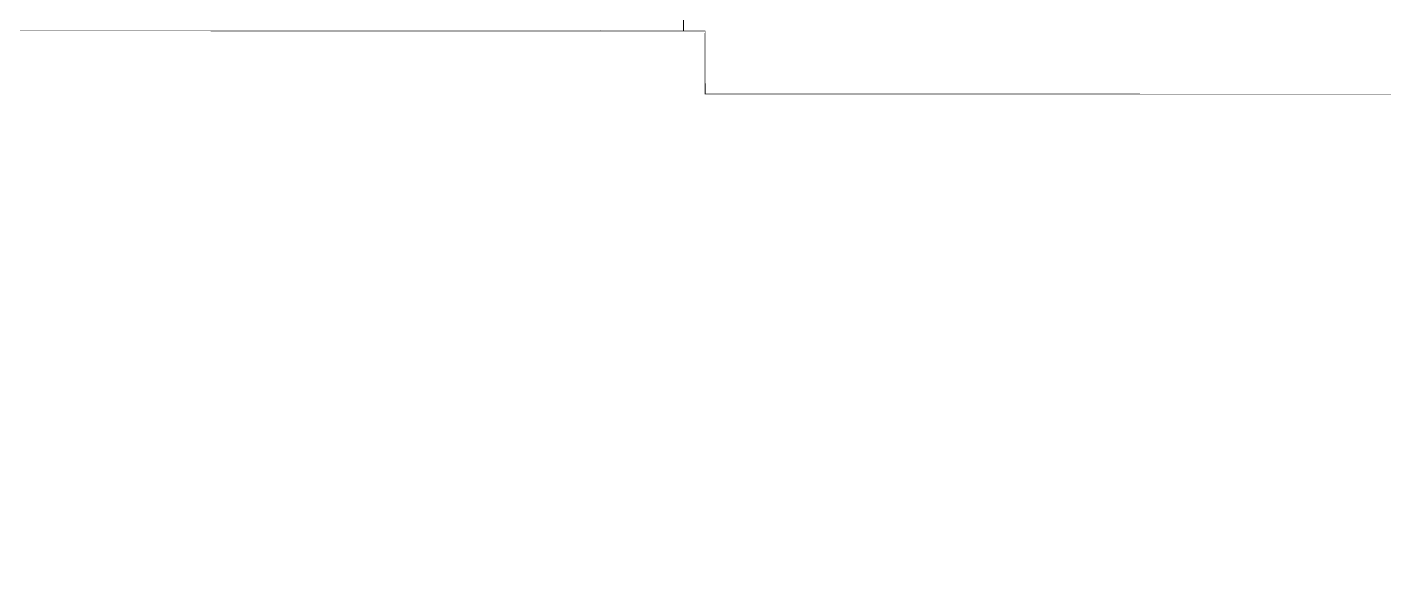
# Model space of a CAD drawing. Header units: centimetres. Extents: x -6122352 to 6876996, y -1694241 to 2592194.
# Drawn here: x 95045 to 101532, y -49003 to -46369 of the extents above; entities that cross this region are included whole.
import ezdxf
from ezdxf.xclip import XClip

# ---------------------------------------------------------------- set-up
doc = ezdxf.new("R2010")
doc.units = ezdxf.units.CM
doc.header["$MEASUREMENT"] = 0
doc.header["$XCLIPFRAME"] = 2
doc.linetypes.add('DASHED2', pattern=[0.375, 0.25, -0.125])
doc.layers.add('23585-XR-AR-DAMAC PLOT LIMITS$0$1-End units', color=7, linetype='Continuous', lineweight=5, true_color=0xf8991e)
for name, color, linetype, lineweight in [('23585-XR-AR-DAMAC PLOT LIMITS$0$1-Mid units', 41, 'Continuous', 5), ('@ Foundations', 4, 'DASHED2', 50), ('A-ANNO-TEXT', 3, 'Continuous', 25), ('XR-AR-END-SETTING OUT PLAN$0$23585-XR-AR-END-GROUND FLOOR$0$A-GLAZ-SILL', 8, 'Continuous', 5), ('XR-AR-END-SETTING OUT PLAN$0$23585-XR-AR-END-GROUND FLOOR$0$A-GLAZ-WNDO', 232, 'Continuous', 9), ('XR-AR-END-SETTING OUT PLAN$0$23585-XR-AR-END-GROUND FLOOR$0$A-WALL', 7, 'Continuous', 30), ('XR-AR-END-SETTING OUT PLAN$0$23585-XR-AR-END-GROUND FLOOR$0$S-COLS', 51, 'Continuous', 40), ('XR-AR-END-SETTING OUT PLAN$0$23585-XR-AR-END-GROUND FLOOR$0$S-COLS-PATT', 8, 'Continuous', 5), ('XR-AR-MID-SETTING OUT FOR MASTER$0$23585-XR-AR-MID-GROUND FLOOR$0$$A-GLAZ-WNDO', 232, 'Continuous', 9), ('XR-AR-MID-SETTING OUT FOR MASTER$0$23585-XR-AR-MID-GROUND FLOOR$0$A-GLAZ-SILL', 8, 'Continuous', 5), ('XR-AR-MID-SETTING OUT FOR MASTER$0$23585-XR-AR-MID-GROUND FLOOR$0$A-GLAZ-WNDO', 232, 'Continuous', 9), ('XR-AR-MID-SETTING OUT FOR MASTER$0$23585-XR-AR-MID-GROUND FLOOR$0$A-WALL', 7, 'Continuous', 30), ('XR-AR-MID-SETTING OUT FOR MASTER$0$23585-XR-AR-MID-GROUND FLOOR$0$S-COLS', 51, 'Continuous', 40)]:
    doc.layers.add(name, color=color, linetype=linetype, lineweight=lineweight)
for name, color, linetype in [('@MI-REF LAYER', 7, 'Continuous'), ('B_TH_4', 7, 'Continuous'), ('XR-AR-MID-SETTING OUT FOR MASTER$0$23585-XR-AR-MID-GROUND FLOOR$0$GS-HATCH-FLOOR TILE', 251, 'Continuous')]:
    doc.layers.add(name, color=color, linetype=linetype)

# ---------------------------------------------------------------- blocks, each defined once
blk = doc.blocks.new('23585-XR-AR-DAMAC PLOT LIMITS')
at = {"layer": '23585-XR-AR-DAMAC PLOT LIMITS$0$1-End units', "color": 251, "true_color": 0x636466}
blk.add_lwpolyline([(496482.9316999996, 2768934.0275), (496489.1133000003, 2768940.773700001), (496506.8082999997, 2768924.5601), (496500.6268999996, 2768917.8137)], close=True, dxfattribs=at)
at = {"layer": '23585-XR-AR-DAMAC PLOT LIMITS$0$1-Mid units', "color": 251, "true_color": 0x636466}
blk.add_lwpolyline([(496489.1133000003, 2768940.773700001), (496493.1666999999, 2768945.1975), (496510.8617000002, 2768928.983899999), (496506.8082999997, 2768924.5601)], close=True, dxfattribs=at)
blk = doc.blocks.new('A$Cf093b529')
at = {"layer": 'A-ANNO-TEXT'}
blk.add_blockref('23585-XR-AR-DAMAC PLOT LIMITS', (-495391.9901121984, -2768603.441896566), dxfattribs=at)
blk = doc.blocks.new('XR-AR-END-SETTING OUT PLAN$0$23585-XR-AR-END-GROUND FLOOR$0$A$C75a8815d')
at = {"layer": 'XR-AR-END-SETTING OUT PLAN$0$23585-XR-AR-END-GROUND FLOOR$0$S-COLS', "color": 252, "lineweight": 30}
blk.add_lwpolyline([(6049.830236434937, 13227.55946516991), (6049.830236434937, 12227.55946421623), (6249.830236196518, 12227.55946421623), (6249.830236434937, 13227.55946469307)], close=True, dxfattribs=at)
blk = doc.blocks.new('XR-AR-END-SETTING OUT PLAN')
at = {"layer": 'XR-AR-END-SETTING OUT PLAN$0$23585-XR-AR-END-GROUND FLOOR$0$A-GLAZ-SILL', "color": 252}
blk.add_line((3550.084660366178, 19523.35189294815), (8750.084660485387, 19523.35189342499), dxfattribs=at)
at = {"layer": 'XR-AR-END-SETTING OUT PLAN$0$23585-XR-AR-END-GROUND FLOOR$0$A-GLAZ-WNDO', "color": 252}
for p, q in [((6150.084660366178, 19773.35189342499), (3550.084660425782, 19773.35189294815)), ((6150.084660366178, 19773.35189342499), (8750.084660246968, 19773.35189294815)), ((7410.084660485387, 19623.35189294815), (7410.084660306573, 19773.35189294815)), ((7460.084660425782, 19773.35189247131), (7460.084660127759, 19623.35189342499)), ((8700.084660306573, 19623.35189294815), (8700.084660485387, 19773.35189342499)), ((8750.084660246968, 19773.35189294815), (8750.084660485387, 19523.35189342499)), ((3550.084660425782, 19623.35189294815), (6150.084660485387, 19623.35189294815)), ((8750.084660127759, 19623.35189294815), (6150.084660485387, 19623.35189294815))]:
    blk.add_line(p, q, dxfattribs=at)
blk.add_lwpolyline([(7460.084660306573, 19723.35189294815), (8700.084660604596, 19723.35189294815)], dxfattribs=at)
for points in [[(6070.084660306573, 19563.35189294815), (4860.084660425782, 19563.35189437866), (4860.084660246968, 19613.35189247131), (6070.084659948945, 19613.35189294815)], [(6150.084660425782, 19563.35189294815), (6070.084660306573, 19563.35189294815), (6070.084659948945, 19613.35189294815), (6150.084660485387, 19613.35189342499)], [(6150.084660425782, 19563.35189294815), (6230.084660366178, 19563.35189390182), (6230.084660485387, 19613.35189342499), (6150.084660485387, 19613.35189342499)], [(6230.084660366178, 19563.35189390182), (7440.084660246968, 19563.35189294815), (7440.084660246968, 19613.35189199448), (6230.084660485387, 19613.35189342499)], [(7520.084660544991, 19563.35189199448), (7440.084660246968, 19563.35189294815), (7440.084660246968, 19613.35189199448), (7520.084660485387, 19613.35189294815)]]:
    blk.add_lwpolyline(points, close=True, dxfattribs=at)
at = {"layer": 'XR-AR-END-SETTING OUT PLAN$0$23585-XR-AR-END-GROUND FLOOR$0$A-WALL', "color": 8}
for points in [[(9250.08550722897, 19773.2721414566), (8750.084660485387, 19773.35278987885), (8750.084660306573, 19523.27034950256), (9250.027719274163, 19523.38991355896)], [(9250.102083459496, 6650.001490592957), (9050.100989297032, 6650.001235485077), (9050.10098965466, 8750.000639915466), (6850.11106570065, 8750.002635478973), (6850.111066058278, 8700.0026679039), (6750.111065879464, 8700.002668380737), (6750.111065879464, 8750.000871658325), (6650.111065939069, 8750.000871658325), (6650.111065283418, 8850.002022743225), (6950.111065164208, 8850.002250671387), (6950.111065879464, 8899.99970960617), (7050.111065879464, 8899.99970817566), (7050.11106570065, 8850.002797603607), (9050.099628582597, 8850.000640392303), (9050.10098899901, 10349.9981546402), (7050.11106581986, 10349.99975156784), (7050.111065998673, 9799.999710083008), (6950.11106570065, 9799.999708652496), (6950.112433806062, 10550.00580835342), (7050.108891561627, 10550.00580835342), (7050.104876235127, 10449.99988079071), (9050.099116638303, 10449.9981546402), (9049.948119357228, 19523.36598014832), (9249.950268521905, 19523.36597967148)]]:
    blk.add_lwpolyline(points, close=True, dxfattribs=at)
at = {"layer": 'XR-AR-END-SETTING OUT PLAN$0$23585-XR-AR-END-GROUND FLOOR$0$S-COLS-PATT', "color": 8}
blk.add_blockref('XR-AR-END-SETTING OUT PLAN$0$23585-XR-AR-END-GROUND FLOOR$0$A$C75a8815d', (3000.129344239831, 5499.998310089111), dxfattribs=at)
blk = doc.blocks.new('END UNIT')
at = {"xscale": 0.001, "yscale": 0.001, "zscale": 0.001}
blk.add_blockref('XR-AR-END-SETTING OUT PLAN', (-9.150201729830158, 0), dxfattribs=at)
blk = doc.blocks.new('XR-AR-MID-SETTING OUT FOR MASTER$0$23585-XR-AR-MID-GROUND FLOOR$0$945-4P-1-101-GROUND FLOOR PLAN$0$XR-MIDDLE-GROUND FLOOR PLAN$0$A$C446944C1')
at = {"layer": 'XR-AR-MID-SETTING OUT FOR MASTER$0$23585-XR-AR-MID-GROUND FLOOR$0$A-GLAZ-SILL', "color": 252}
blk.add_line((-2.733431756496429e-07, -4.737777635455132e-05), (5.199999726377428, -4.737754352390766e-05), dxfattribs=at)
for points in [[(2.208076124545187, -0.02284434624016285), (2.208076124545187, -0.1242443462833762), (2.093846930889413, -0.07354434626176953), (2.208076124545187, -0.02284434624016285)], [(2.991923328721896, -0.02284434624016285), (2.991923328721896, -0.1242443462833762), (3.106152522144839, -0.07354434579610825), (2.991923328721896, -0.02284434624016285)]]:
    blk.add_lwpolyline(points, dxfattribs=at)
at = {"layer": 'XR-AR-MID-SETTING OUT FOR MASTER$0$23585-XR-AR-MID-GROUND FLOOR$0$A-GLAZ-WNDO', "color": 252}
for p, q in [((5.199999726610258, 0.2499526219908148), (-2.735760062932968e-07, 0.2499526222236454)), ((-2.735760062932968e-07, 0.2499526222236454), (-2.733431756496429e-07, -4.737777635455132e-05)), ((0.04999972670339048, 0.0999526223167777), (0.04999972647055984, 0.2499526219908148)), ((1.284999726805836, 0.2499526222236454), (1.284999726805836, 0.09995262185111642)), ((1.334999726619571, 0.09995262208394706), (1.334999726619571, 0.2499526222236454)), ((3.864999726880342, 0.0999526223167777), (3.864999726880342, 0.2499526224564761)), ((3.914999726694077, 0.2499526222236454), (3.914999726694077, 0.09995262185111642)), ((5.149999726563692, 0.09995262254960835), (5.149999726796523, 0.2499526222236454)), ((5.199999726610258, 0.2499526219908148), (5.199999726377428, -4.737754352390766e-05)), ((-2.733431756496429e-07, 0.09995262208394706), (2.599999726517126, 0.09995262185111642)), ((5.199999726610258, 0.0999526223167777), (2.599999726517126, 0.09995262185111642))]:
    blk.add_line(p, q, dxfattribs=at)
for points in [[(1.284999726805836, 0.1999526221770793), (0.04999972647055984, 0.1999526226427406)], [(3.914999726694077, 0.1999526221770793), (5.149999726796523, 0.1999526219442487)]]:
    blk.add_lwpolyline(points, dxfattribs=at)
for points in [[(1.224999726749957, 0.03995262226089835), (1.304999726824462, 0.03995262226089835), (1.304999726824462, 0.08995262207463384), (1.224999726517126, 0.08995262230746448)], [(2.51999972644262, 0.03995262226089835), (1.304999726824462, 0.03995262226089835), (1.304999726824462, 0.08995262207463384), (2.519999726675451, 0.08995262207463384)], [(2.599999726517126, 0.03995262226089835), (2.51999972644262, 0.03995262226089835), (2.519999726675451, 0.08995262207463384), (2.599999726517126, 0.08995262254029512)], [(2.599999726517126, 0.03995262226089835), (2.679999726591632, 0.03995262202806771), (2.679999726591632, 0.08995262254029512), (2.599999726517126, 0.08995262254029512)], [(2.679999726591632, 0.03995262202806771), (3.89499972644262, 0.039952622493729), (3.894999726675451, 0.08995262207463384), (2.679999726591632, 0.08995262254029512)], [(3.974999726749957, 0.039952622493729), (3.89499972644262, 0.039952622493729), (3.894999726675451, 0.08995262207463384), (3.974999726749957, 0.08995262230746448)]]:
    blk.add_lwpolyline(points, close=True, dxfattribs=at)
blk = doc.blocks.new('XR-AR-MID-SETTING OUT FOR MASTER$0$23585-XR-AR-MID-GROUND FLOOR$0$A$C08698786')
at = {"layer": 'XR-AR-MID-SETTING OUT FOR MASTER$0$23585-XR-AR-MID-GROUND FLOOR$0$S-COLS', "color": 252, "lineweight": 30}
blk.add_lwpolyline([(-100.1414103507996, 18727.55777406693), (-100.141410112381, 17727.55777406693), (99.85858964920044, 17727.55777430534), (99.85858988761902, 18727.55777430534)], close=True, dxfattribs=at)
blk = doc.blocks.new('XR-AR-MID-SETTING OUT FOR MASTER')
at = {"layer": 'XR-AR-MID-SETTING OUT FOR MASTER$0$23585-XR-AR-MID-GROUND FLOOR$0$A-WALL', "color": 8}
for points in [[(99.99999931454659, 19472.65428209305), (-99.99999925494194, 19472.65428256989), (-99.998236566782, 5500.00000667572), (100.0017631351948, 5500.000006198883), (99.9995484650135, 8850.141927242279), (1100.048611491919, 8850.10940027237), (1100.048611015081, 8950.109399795532), (100.03925588727, 8950.072475910187), (100.0088088810444, 10949.9982419014), (2099.951952844858, 10949.99824142456), (2099.998660355806, 9950.143901348114), (2199.988806992769, 9950.143900871277), (2200.057162195444, 11149.97698402405), (2100.075846284628, 11149.97698354721), (2100.039519578218, 11049.97698402405), (100.0088088810444, 11049.99824142456)], [(100.0000008046627, 19472.65428304672), (400.0004432499409, 19472.65428209305), (400.0004433095455, 19222.70159435272), (99.99999997019768, 19222.70159482956)]]:
    blk.add_lwpolyline(points, close=True, dxfattribs=at)
at = {"layer": 'XR-AR-MID-SETTING OUT FOR MASTER$0$23585-XR-AR-MID-GROUND FLOOR$0$$A-GLAZ-WNDO', "color": 8, "xscale": -1000, "yscale": 1000, "zscale": 1000}
blk.add_blockref('XR-AR-MID-SETTING OUT FOR MASTER$0$23585-XR-AR-MID-GROUND FLOOR$0$945-4P-1-101-GROUND FLOOR PLAN$0$XR-MIDDLE-GROUND FLOOR PLAN$0$A$C446944C1', (5600.000170022249, 19222.70166015625), dxfattribs=at)
at = {"layer": 'XR-AR-MID-SETTING OUT FOR MASTER$0$23585-XR-AR-MID-GROUND FLOOR$0$GS-HATCH-FLOOR TILE', "color": 8}
blk.add_blockref('XR-AR-MID-SETTING OUT FOR MASTER$0$23585-XR-AR-MID-GROUND FLOOR$0$A$C08698786', (-1.490116119384766e-07, 0), dxfattribs=at)
blk = doc.blocks.new('MID UNIT')
at = {"xscale": 0.001, "yscale": 0.001, "zscale": 0.001}
blk.add_blockref('XR-AR-MID-SETTING OUT FOR MASTER', (0, 0), dxfattribs=at)
blk = doc.blocks.new('TH_4')
blk.add_blockref('END UNIT', (495802.3053798428, 2769130.514097063))
blk.add_blockref('MID UNIT', (495802.3053798428, 2769130.514097063))
blk = doc.blocks.new('A$C780da55d')
at = {"layer": 'B_TH_4', "xscale": 1.000039159572381, "yscale": 1.000039159572381, "zscale": 1.000039159572381}
blk.add_blockref('TH_4', (-495814.0704651335, -2769239.302089663), dxfattribs=at)
blk = doc.blocks.new('23585-XR-AR-MALDIVE-2$0$TH_4')
blk.add_blockref('A$C780da55d', (495794.655359471, 2769130.864096801))
at = {"layer": '@ Foundations', "linetype": 'DASHED2', "ltscale": 0.25}
blk.add_lwpolyline([(495800.9554292943, 2769144.30675929), (495803.6554292943, 2769144.30675929), (495803.6554292943, 2769149.65675929), (495800.9554292943, 2769149.65675929)], close=True, dxfattribs=at)

msp = doc.modelspace()

# ---------------------------------------------------------------- hatches: boundary and pattern name
at = {"layer": '@MI-REF LAYER'}
h = msp.add_hatch(dxfattribs=at)
h.set_pattern_fill('ANSI31', color=256, scale=1999.999998458916, angle=186.7183412143764)
h.set_pattern_definition([(231.7183412143764, (-2377109729.195271, -1504175463.930205), (196.2436825049419, -154.8819453021617), [])])
h.paths.add_polyline_path([(92035.31763293699, -46386.74750174874), (98285.51812605065, -46389.01411387498), (98285.2744578933, -46689.643676715), (122086.7066370799, -46698.27517229449), (122086.6810132238, -46397.6455120784), (128336.9261988696, -46399.91213809227), (128331.7051584949, -60673.74228625406), (92030.1412840844, -60660.57766661714)])

# ---------------------------------------------------------------- block references
at = {"layer": '@MI-REF LAYER', "xscale": 1000, "yscale": 1000, "zscale": 1000, "rotation": 312.4882903633292}
msp.add_blockref('A$Cf093b529', (-891608.7329339073, 539022.7201118186), dxfattribs=at)

# ---------------------------------------------------------------- next in the draw order: block references
at = {"layer": '@MI-REF LAYER'}
ref = msp.add_blockref('23585-XR-AR-MALDIVE-2$0$TH_4', (-496708308.9250081, -2769016694.247801), dxfattribs=dict(at, xscale=999.9999999999998, yscale=999.9999999999998, zscale=999.9999999999998, rotation=359.9792219101151))
XClip(ref).set_block_clipping_path([(495793.2137545161, 2769154.449821201), (495793.2181900763, 2769130.5098148417), (495835.2554805507, 2769130.5175940366), (495835.25201581605, 2769154.457406833), (495826.30384195363, 2769154.416100683), (495820.30383683974, 2769154.414955032), (495814.3038321161, 2769154.413809383), (495808.30382739194, 2769154.4126637317), (495802.30382266873, 2769154.411518081)])

# ---------------------------------------------------------------- next in the draw order: linework, layer by layer
at = {"layer": '@MI-REF LAYER', "const_width": 5}
msp.add_lwpolyline([(92030.141284055, -60660.57766658507), (92035.31763291845, -46386.74750176573), (98285.51812590046, -46389.01411395808), (98285.27445768077, -46689.64367685189), (122086.7066371892, -46698.2751722094), (122086.6810130913, -46397.6455121436), (128336.926206142, -46399.8925658239), (128331.7051584052, -60673.74228632382)], close=True, dxfattribs=at)

# ---------------------------------------------------------------- next in the draw order: wipeouts: each hides what was drawn before it
at = {"color": 10}
msp.add_wipeout([(92035.31763293699, -46386.74750174876), (98285.51812605065, -46389.01411387499), (98285.2744578933, -46689.643676714986), (122086.70663707989, -46698.2751722945), (122086.68101322386, -46397.64551207841), (128336.9261988696, -46399.91213809227), (128331.70515849491, -60673.74228625407), (92030.14128408438, -60660.577666617144)], dxfattribs=at).dxf.layer = '@MI-REF LAYER'

# ---------------------------------------------------------------- next in the draw order: linework, layer by layer
at = {"layer": '@MI-REF LAYER', "linetype": 'DASHED2', "extrusion": (1.726954245872189e-12, -7.460188284697674e-09, 1), "elevation": -22.45987913168145}
msp.add_lwpolyline([(98181.34664346631, -45971.17968361485), (112404.9400144823, -45972.83539908512), (112961.6511666865, -46709.67859795554)], dxfattribs=at)

doc.saveas('drawing.dxf')
